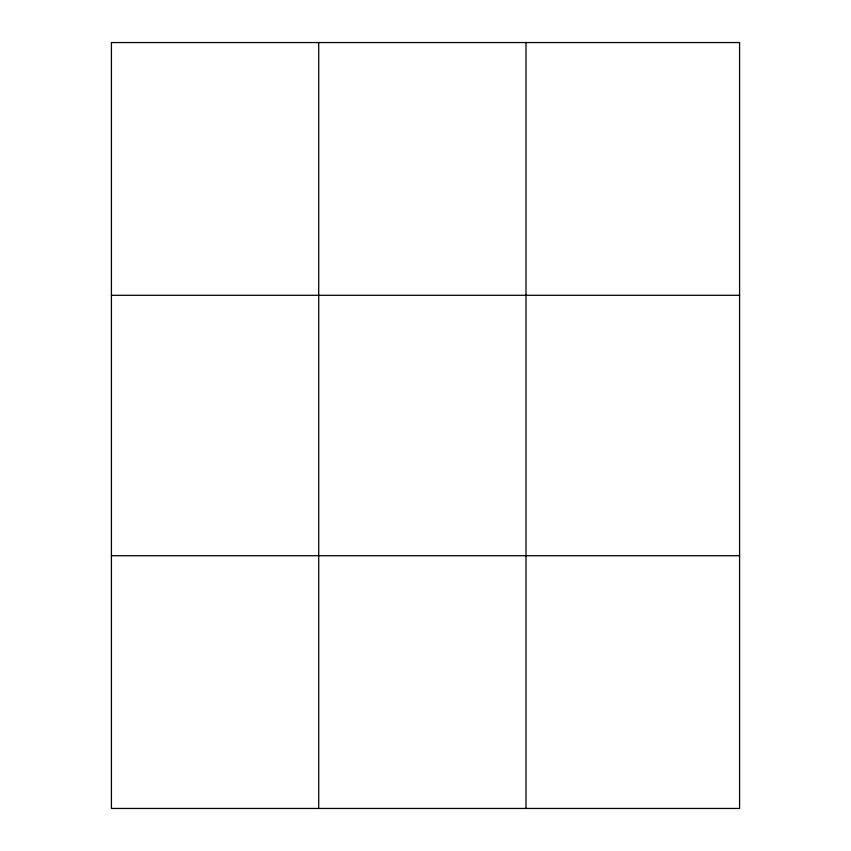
<?xml version="1.0" encoding="UTF-8"?>
<svg xmlns="http://www.w3.org/2000/svg" width="851" height="851" viewBox="0 0 851 851"><rect width="100%" height="100%" fill="white"/><g stroke="black" fill="none" stroke-linecap="round" stroke-linejoin="round"><path stroke-width="1.28" d="M318.71 808.45L318.71 42.55M526.003 808.45L526.003 42.55M111.417 295.297L739.583 295.297M111.417 555.703L739.583 555.703M739.583 42.55L739.583 808.45L111.417 808.45L111.417 42.55L739.583 42.55"/></g></svg>
